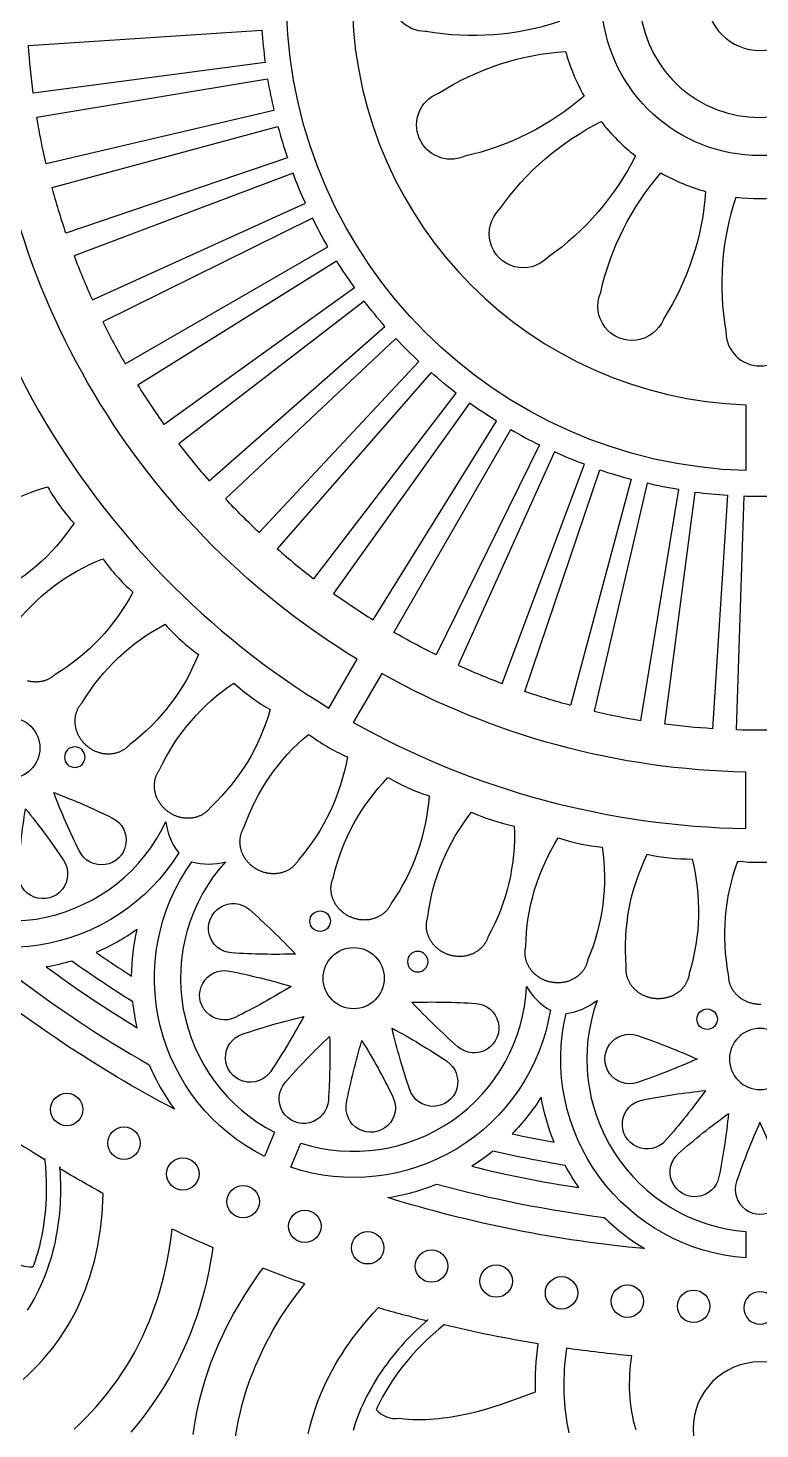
# Model space of a CAD drawing. Extents: x 101 to 1101, y 77 to 2048.
# Drawn here: x 343.6 to 600.8, y 559.7 to 1051.9 of the extents above; entities that cross this region are included whole.
import ezdxf

# ---------------------------------------------------------------- set-up
doc = ezdxf.new("R2010")
doc.units = 0
doc.layers.add('LAYER_01', color=1, linetype='CONTINUOUS')
doc.layers.add('LAYER_03', color=7, linetype='CONTINUOUS')

msp = doc.modelspace()

# ---------------------------------------------------------------- linework, layer by layer
at = {"layer": 'LAYER_01'}
for points in [[(483.21, 1050.81), (483.55, 1050.78, 0.124584), (530.41, 1054.28, -0.06011), (530.41, 1071.28, 0.124584), (483.55, 1074.79), (483.21, 1074.76, 1)], [(426.96, 1039.8), (345.45, 1029.03, -0.016275), (343.79, 1045.72), (425.83, 1051.16, 0.016275)], [(539.02, 1027.98, -0.124584), (497.07, 1006.81), (496.74, 1006.7, -1), (487.58, 1028.83), (487.88, 1028.99, -0.124584), (532.52, 1043.68, 0.06011)], [(430.05, 1022.87), (349.99, 1004.16, -0.016275), (346.7, 1020.6), (427.81, 1034.07, 0.016275)], [(557.05, 1006.97, -0.124584), (526.39, 971.36), (526.13, 971.13, -1), (509.19, 988.07), (509.41, 988.33, -0.124584), (545.03, 1018.99, 0.06011)], [(434.78, 1006.32), (356.94, 979.86, -0.016275), (352.06, 995.9), (431.46, 1017.24, 0.016275)], [(366.24, 956.35), (441.11, 990.32, -0.016275), (436.74, 1000.86), (359.82, 971.84, 0.016275)], [(581.74, 994.46, -0.124584), (567.05, 949.83), (566.89, 949.52, -1), (544.76, 958.68), (544.86, 959.01, -0.124584), (566.04, 1000.96, 0.06011)], [(592.34, 992.35, 0.124584), (588.84, 945.49), (588.87, 945.15, 1), (612.82, 945.15), (612.85, 945.49, 0.124584), (609.34, 992.35, -0.06011)], [(377.8, 933.87), (448.99, 975.01, -0.016275), (443.6, 985.07), (369.89, 948.65, 0.016275)], [(458.32, 960.55), (391.51, 912.63, -0.016275), (382.19, 926.56), (451.97, 970.04, 0.016275)], [(407.24, 892.83), (469.03, 947.07, -0.016275), (461.78, 955.89), (396.59, 905.79, 0.016275)], [(481, 934.71), (424.83, 874.67, -0.016275), (412.97, 886.52), (472.93, 942.77, 0.016275)], [(444.11, 858.33), (494.13, 923.58, -0.016275), (485.3, 930.81), (431.15, 868.96, 0.016275)], [(464.91, 843.95), (508.29, 913.79, -0.016275), (498.8, 920.13), (450.96, 853.26, 0.016275)], [(523.34, 905.44), (487.01, 831.68, -0.016275), (472.22, 839.57), (513.27, 910.81, 0.016275)], [(510.21, 821.64), (539.14, 898.6, -0.016275), (528.59, 902.96), (494.72, 828.04, 0.016275)], [(555.53, 893.34), (534.29, 813.91, -0.016275), (518.24, 818.77), (544.6, 896.65, 0.016275)], [(559, 808.59), (572.35, 889.71, -0.016275), (561.16, 891.93), (542.55, 811.85, 0.016275)], [(589.45, 887.76), (584.12, 805.71, -0.016275), (567.43, 807.34), (578.09, 888.87, 0.016275)], [(600.84, 887.39, 0.007971), (606.43, 887.47), (609.05, 805.3, -0.015943), (592.63, 805.3), (595.25, 887.47, 0.007971)], [(403.51, 831.81, -0.136609), (379.37, 800.14), (379.16, 799.94), (379.01, 799.77), (378.85, 799.61), (378.68, 799.45), (378.51, 799.29), (378.34, 799.14), (378.16, 798.98), (377.98, 798.83), (377.78, 798.69), (377.59, 798.55), (377.39, 798.41), (377.18, 798.28), (376.97, 798.15), (376.75, 798.03), (376.53, 797.91), (376.31, 797.79), (376.08, 797.69), (375.84, 797.58), (375.61, 797.48), (375.36, 797.39), (375.12, 797.31), (374.87, 797.23), (374.61, 797.15), (374.35, 797.09), (374.09, 797.03), (373.83, 796.97), (373.57, 796.93), (373.3, 796.89), (373.03, 796.85), (372.76, 796.83), (372.48, 796.81), (372.21, 796.79), (371.93, 796.79), (371.66, 796.79), (371.38, 796.8), (371.11, 796.82), (370.83, 796.84), (370.55, 796.87), (370.28, 796.91), (370, 796.95), (369.73, 797), (369.46, 797.06), (369.19, 797.12), (368.92, 797.19), (368.65, 797.27), (368.39, 797.35), (368.13, 797.44), (367.87, 797.54), (367.62, 797.64), (367.37, 797.74), (367.12, 797.85), (366.87, 797.97), (366.63, 798.09), (366.4, 798.22), (366.17, 798.35), (365.94, 798.48), (365.71, 798.62), (365.5, 798.76), (365.28, 798.91), (365.07, 799.06), (364.87, 799.21), (364.67, 799.37), (364.47, 799.53), (364.28, 799.69), (364.1, 799.85), (363.91, 800.02), (363.73, 800.19), (363.56, 800.37), (363.38, 800.55), (363.21, 800.74), (363.04, 800.93), (362.87, 801.13), (362.7, 801.33), (362.54, 801.54), (362.38, 801.75), (362.23, 801.97), (362.08, 802.19), (361.93, 802.42), (361.79, 802.65), (361.66, 802.88), (361.53, 803.12), (361.4, 803.36), (361.28, 803.61), (361.16, 803.86), (361.05, 804.11), (360.95, 804.37), (360.85, 804.63), (360.76, 804.89), (360.67, 805.16), (360.59, 805.42), (360.52, 805.69), (360.46, 805.96), (360.4, 806.23), (360.35, 806.5), (360.3, 806.78), (360.26, 807.05), (360.23, 807.33), (360.21, 807.6), (360.19, 807.88), (360.18, 808.15), (360.18, 808.42), (360.19, 808.69), (360.2, 808.96), (360.22, 809.23), (360.24, 809.5), (360.28, 809.76), (360.31, 810.03), (360.36, 810.29), (360.41, 810.54), (360.47, 810.8), (360.54, 811.05), (360.61, 811.3), (360.69, 811.54), (360.77, 811.78), (360.86, 812.02), (360.96, 812.25), (361.06, 812.48), (361.16, 812.7), (361.28, 812.92), (361.39, 813.13), (361.51, 813.34), (361.63, 813.55), (361.76, 813.75), (361.9, 813.94), (362.03, 814.13), (362.17, 814.32), (362.31, 814.5), (362.46, 814.67), (362.61, 814.84), (362.78, 815.07, -0.136609), (391.76, 842.39, 0.054757)], [(428.73, 812.45, -0.136609), (408.04, 778.42), (407.85, 778.21), (407.71, 778.02), (407.57, 777.85), (407.43, 777.67), (407.27, 777.49), (407.12, 777.32), (406.95, 777.15), (406.79, 776.99), (406.61, 776.82), (406.43, 776.66), (406.25, 776.5), (406.06, 776.35), (405.86, 776.2), (405.66, 776.05), (405.45, 775.91), (405.24, 775.78), (405.02, 775.64), (404.8, 775.52), (404.57, 775.39), (404.34, 775.28), (404.1, 775.17), (403.86, 775.06), (403.62, 774.96), (403.37, 774.87), (403.12, 774.78), (402.86, 774.7), (402.6, 774.63), (402.34, 774.56), (402.07, 774.5), (401.81, 774.44), (401.54, 774.39), (401.27, 774.35), (400.99, 774.32), (400.72, 774.29), (400.44, 774.27), (400.17, 774.26), (399.89, 774.25), (399.61, 774.25), (399.33, 774.26), (399.05, 774.28), (398.78, 774.3), (398.5, 774.33), (398.23, 774.36), (397.95, 774.41), (397.68, 774.45), (397.41, 774.51), (397.14, 774.57), (396.87, 774.64), (396.61, 774.71), (396.35, 774.79), (396.09, 774.87), (395.84, 774.96), (395.59, 775.06), (395.34, 775.16), (395.09, 775.27), (394.85, 775.38), (394.61, 775.49), (394.38, 775.61), (394.15, 775.73), (393.93, 775.86), (393.71, 775.99), (393.49, 776.12), (393.28, 776.26), (393.08, 776.4), (392.88, 776.54), (392.68, 776.69), (392.48, 776.84), (392.28, 777), (392.09, 777.17), (391.9, 777.33), (391.71, 777.51), (391.52, 777.69), (391.34, 777.87), (391.15, 778.06), (390.98, 778.26), (390.8, 778.46), (390.63, 778.66), (390.46, 778.87), (390.29, 779.09), (390.13, 779.31), (389.98, 779.53), (389.83, 779.76), (389.68, 779.99), (389.54, 780.23), (389.4, 780.47), (389.27, 780.71), (389.15, 780.96), (389.03, 781.21), (388.92, 781.46), (388.81, 781.72), (388.71, 781.98), (388.62, 782.24), (388.53, 782.5), (388.45, 782.77), (388.38, 783.04), (388.31, 783.31), (388.25, 783.58), (388.2, 783.85), (388.15, 784.12), (388.12, 784.39), (388.09, 784.66), (388.06, 784.93), (388.05, 785.2), (388.04, 785.47), (388.04, 785.74), (388.04, 786), (388.05, 786.27), (388.07, 786.53), (388.1, 786.8), (388.13, 787.05), (388.17, 787.31), (388.22, 787.56), (388.27, 787.82), (388.33, 788.06), (388.39, 788.31), (388.46, 788.55), (388.54, 788.78), (388.62, 789.02), (388.71, 789.25), (388.8, 789.47), (388.9, 789.69), (389, 789.91), (389.1, 790.12), (389.22, 790.33), (389.33, 790.53), (389.45, 790.73), (389.57, 790.92), (389.7, 791.11), (389.83, 791.3), (389.98, 791.55, -0.136609), (415.95, 821.74, 0.054757)], [(455.84, 795.83, -0.136609), (438.82, 759.83), (438.65, 759.59), (438.54, 759.4), (438.41, 759.2), (438.29, 759.01), (438.16, 758.82), (438.02, 758.64), (437.87, 758.45), (437.72, 758.27), (437.57, 758.09), (437.4, 757.91), (437.24, 757.73), (437.06, 757.56), (436.88, 757.39), (436.7, 757.22), (436.51, 757.06), (436.31, 756.9), (436.11, 756.75), (435.9, 756.6), (435.69, 756.45), (435.47, 756.31), (435.24, 756.18), (435.02, 756.05), (434.78, 755.92), (434.55, 755.8), (434.3, 755.69), (434.06, 755.58), (433.81, 755.48), (433.55, 755.39), (433.3, 755.3), (433.04, 755.22), (432.77, 755.14), (432.51, 755.07), (432.24, 755.01), (431.97, 754.95), (431.7, 754.91), (431.42, 754.86), (431.15, 754.83), (430.87, 754.8), (430.59, 754.78), (430.32, 754.77), (430.04, 754.76), (429.76, 754.76), (429.48, 754.77), (429.21, 754.78), (428.93, 754.8), (428.66, 754.82), (428.38, 754.86), (428.11, 754.9), (427.84, 754.94), (427.57, 754.99), (427.31, 755.05), (427.04, 755.11), (426.78, 755.18), (426.53, 755.25), (426.27, 755.33), (426.02, 755.42), (425.77, 755.51), (425.53, 755.6), (425.29, 755.7), (425.05, 755.8), (424.82, 755.91), (424.59, 756.02), (424.37, 756.13), (424.15, 756.25), (423.94, 756.37), (423.72, 756.5), (423.51, 756.63), (423.3, 756.77), (423.09, 756.91), (422.88, 757.06), (422.67, 757.21), (422.47, 757.37), (422.27, 757.53), (422.06, 757.7), (421.87, 757.88), (421.67, 758.06), (421.48, 758.24), (421.29, 758.44), (421.1, 758.63), (420.92, 758.83), (420.74, 759.04), (420.57, 759.25), (420.4, 759.47), (420.23, 759.69), (420.07, 759.91), (419.92, 760.14), (419.77, 760.37), (419.62, 760.61), (419.49, 760.85), (419.35, 761.1), (419.23, 761.34), (419.11, 761.59), (418.99, 761.85), (418.88, 762.1), (418.78, 762.36), (418.69, 762.62), (418.6, 762.88), (418.52, 763.15), (418.45, 763.41), (418.38, 763.68), (418.32, 763.94), (418.27, 764.21), (418.23, 764.48), (418.19, 764.74), (418.16, 765.01), (418.14, 765.28), (418.12, 765.54), (418.11, 765.81), (418.11, 766.07), (418.12, 766.33), (418.13, 766.59), (418.15, 766.85), (418.17, 767.1), (418.21, 767.35), (418.24, 767.6), (418.29, 767.85), (418.34, 768.09), (418.4, 768.33), (418.46, 768.57), (418.53, 768.8), (418.6, 769.03), (418.68, 769.26), (418.76, 769.48), (418.85, 769.7), (418.95, 769.91), (419.04, 770.12), (419.15, 770.33), (419.25, 770.53), (419.36, 770.73), (419.49, 770.99, -0.136609), (442.16, 803.74, 0.054757)], [(484.54, 782.14, -0.136609), (471.38, 744.55), (471.23, 744.3), (471.14, 744.09), (471.04, 743.89), (470.93, 743.69), (470.82, 743.48), (470.7, 743.28), (470.58, 743.08), (470.45, 742.88), (470.31, 742.69), (470.17, 742.49), (470.02, 742.3), (469.86, 742.11), (469.7, 741.92), (469.54, 741.74), (469.36, 741.56), (469.18, 741.38), (469, 741.21), (468.81, 741.03), (468.61, 740.87), (468.41, 740.71), (468.2, 740.55), (467.99, 740.39), (467.77, 740.25), (467.54, 740.1), (467.32, 739.97), (467.08, 739.83), (466.84, 739.71), (466.6, 739.59), (466.36, 739.47), (466.11, 739.36), (465.85, 739.26), (465.59, 739.16), (465.33, 739.07), (465.07, 738.99), (464.81, 738.91), (464.54, 738.84), (464.27, 738.78), (464, 738.72), (463.72, 738.67), (463.45, 738.63), (463.17, 738.59), (462.9, 738.56), (462.62, 738.54), (462.34, 738.52), (462.07, 738.52), (461.79, 738.51), (461.51, 738.52), (461.24, 738.53), (460.97, 738.54), (460.7, 738.57), (460.43, 738.6), (460.16, 738.63), (459.89, 738.67), (459.63, 738.72), (459.37, 738.77), (459.11, 738.83), (458.85, 738.89), (458.6, 738.96), (458.35, 739.03), (458.11, 739.11), (457.86, 739.19), (457.63, 739.28), (457.39, 739.37), (457.16, 739.46), (456.93, 739.56), (456.71, 739.66), (456.48, 739.77), (456.26, 739.89), (456.04, 740.01), (455.81, 740.13), (455.59, 740.26), (455.37, 740.4), (455.15, 740.54), (454.93, 740.69), (454.72, 740.84), (454.5, 741), (454.29, 741.16), (454.08, 741.33), (453.88, 741.51), (453.68, 741.69), (453.48, 741.88), (453.28, 742.07), (453.09, 742.27), (452.9, 742.47), (452.72, 742.68), (452.54, 742.89), (452.37, 743.1), (452.2, 743.32), (452.04, 743.55), (451.88, 743.78), (451.73, 744.01), (451.58, 744.25), (451.44, 744.49), (451.31, 744.73), (451.18, 744.98), (451.06, 745.23), (450.95, 745.48), (450.84, 745.73), (450.74, 745.99), (450.65, 746.24), (450.56, 746.5), (450.48, 746.76), (450.41, 747.02), (450.34, 747.29), (450.29, 747.55), (450.24, 747.81), (450.19, 748.07), (450.16, 748.33), (450.13, 748.59), (450.11, 748.85), (450.09, 749.11), (450.08, 749.37), (450.08, 749.63), (450.09, 749.88), (450.1, 750.13), (450.12, 750.38), (450.14, 750.63), (450.17, 750.88), (450.21, 751.12), (450.26, 751.36), (450.31, 751.59), (450.36, 751.83), (450.42, 752.06), (450.49, 752.28), (450.56, 752.51), (450.63, 752.72), (450.71, 752.94), (450.8, 753.15), (450.89, 753.36), (450.98, 753.63, -0.136609), (470.1, 788.57, 0.054757)], [(352.67, 783.31, -0.024062), (373.28, 774.32, -1.39346), (361.66, 762.7, -0.024062)], [(392.06, 773.03, 0.136866), (396.56, 762.1, -0.461775), (291.16, 746.03), (297.68, 752.55, 0.493474)], [(342.74, 777.58, -0.024062), (356.1, 759.49, -1.39346), (340.23, 755.23, -0.024062)], [(514.51, 771.52, -0.136609), (505.35, 732.76), (505.23, 732.5), (505.16, 732.28), (505.08, 732.07), (505, 731.86), (504.91, 731.64), (504.81, 731.43), (504.71, 731.22), (504.6, 731.01), (504.48, 730.8), (504.36, 730.59), (504.24, 730.38), (504.1, 730.18), (503.96, 729.97), (503.81, 729.77), (503.66, 729.57), (503.5, 729.38), (503.33, 729.19), (503.16, 729), (502.98, 728.81), (502.8, 728.63), (502.61, 728.45), (502.41, 728.27), (502.21, 728.1), (502, 727.94), (501.79, 727.78), (501.57, 727.62), (501.35, 727.47), (501.12, 727.32), (500.89, 727.18), (500.65, 727.05), (500.41, 726.92), (500.16, 726.8), (499.91, 726.68), (499.66, 726.57), (499.4, 726.47), (499.15, 726.37), (498.88, 726.28), (498.62, 726.19), (498.35, 726.11), (498.08, 726.04), (497.81, 725.98), (497.54, 725.92), (497.27, 725.87), (497, 725.82), (496.72, 725.79), (496.45, 725.75), (496.17, 725.73), (495.9, 725.71), (495.63, 725.7), (495.35, 725.69), (495.08, 725.69), (494.81, 725.7), (494.54, 725.71), (494.27, 725.73), (494.01, 725.76), (493.75, 725.79), (493.49, 725.82), (493.23, 725.86), (492.97, 725.91), (492.72, 725.96), (492.47, 726.02), (492.23, 726.08), (491.98, 726.15), (491.74, 726.21), (491.51, 726.29), (491.27, 726.37), (491.04, 726.45), (490.8, 726.54), (490.57, 726.64), (490.33, 726.74), (490.1, 726.85), (489.87, 726.96), (489.63, 727.08), (489.4, 727.2), (489.17, 727.33), (488.94, 727.47), (488.71, 727.61), (488.49, 727.76), (488.27, 727.91), (488.05, 728.07), (487.83, 728.23), (487.61, 728.4), (487.4, 728.58), (487.2, 728.76), (486.99, 728.95), (486.79, 729.14), (486.6, 729.34), (486.41, 729.54), (486.22, 729.74), (486.04, 729.96), (485.87, 730.17), (485.7, 730.39), (485.53, 730.62), (485.37, 730.84), (485.22, 731.07), (485.08, 731.31), (484.94, 731.55), (484.8, 731.79), (484.68, 732.03), (484.56, 732.28), (484.44, 732.53), (484.34, 732.78), (484.24, 733.03), (484.15, 733.28), (484.06, 733.54), (483.98, 733.79), (483.91, 734.05), (483.85, 734.31), (483.79, 734.56), (483.75, 734.82), (483.7, 735.07), (483.67, 735.33), (483.64, 735.58), (483.62, 735.84), (483.61, 736.09), (483.6, 736.34), (483.6, 736.59), (483.6, 736.84), (483.62, 737.08), (483.63, 737.32), (483.66, 737.56), (483.69, 737.8), (483.72, 738.04), (483.77, 738.27), (483.81, 738.5), (483.86, 738.72), (483.92, 738.94), (483.98, 739.16), (484.05, 739.38), (484.11, 739.66, -0.136609), (499.48, 776.41, 0.054757)], [(545.43, 764.09, -0.136609), (540.37, 724.59), (540.28, 724.31), (540.23, 724.09), (540.18, 723.87), (540.11, 723.65), (540.05, 723.43), (539.97, 723.21), (539.89, 722.99), (539.81, 722.76), (539.71, 722.54), (539.62, 722.32), (539.51, 722.1), (539.4, 721.89), (539.28, 721.67), (539.15, 721.45), (539.02, 721.24), (538.88, 721.03), (538.74, 720.82), (538.59, 720.61), (538.43, 720.41), (538.27, 720.21), (538.09, 720.01), (537.92, 719.82), (537.73, 719.63), (537.55, 719.44), (537.35, 719.26), (537.15, 719.08), (536.94, 718.91), (536.73, 718.74), (536.51, 718.57), (536.29, 718.42), (536.07, 718.26), (535.83, 718.11), (535.6, 717.97), (535.36, 717.84), (535.11, 717.71), (534.87, 717.58), (534.62, 717.46), (534.36, 717.35), (534.1, 717.25), (533.85, 717.15), (533.58, 717.05), (533.32, 716.97), (533.05, 716.89), (532.79, 716.82), (532.52, 716.75), (532.25, 716.69), (531.98, 716.64), (531.71, 716.59), (531.44, 716.55), (531.17, 716.51), (530.9, 716.49), (530.63, 716.47), (530.36, 716.45), (530.09, 716.44), (529.82, 716.44), (529.56, 716.44), (529.3, 716.45), (529.04, 716.46), (528.78, 716.48), (528.52, 716.51), (528.27, 716.54), (528.02, 716.57), (527.77, 716.61), (527.52, 716.65), (527.28, 716.7), (527.04, 716.76), (526.8, 716.82), (526.55, 716.88), (526.31, 716.95), (526.06, 717.03), (525.82, 717.11), (525.58, 717.2), (525.33, 717.29), (525.09, 717.39), (524.85, 717.5), (524.6, 717.61), (524.36, 717.72), (524.12, 717.85), (523.89, 717.98), (523.65, 718.11), (523.42, 718.25), (523.19, 718.4), (522.96, 718.55), (522.73, 718.71), (522.51, 718.88), (522.29, 719.05), (522.08, 719.22), (521.87, 719.4), (521.66, 719.59), (521.46, 719.78), (521.26, 719.98), (521.07, 720.18), (520.89, 720.38), (520.7, 720.59), (520.53, 720.81), (520.36, 721.02), (520.19, 721.25), (520.04, 721.47), (519.89, 721.7), (519.74, 721.93), (519.6, 722.17), (519.47, 722.41), (519.35, 722.65), (519.23, 722.89), (519.12, 723.13), (519.01, 723.38), (518.92, 723.63), (518.83, 723.88), (518.74, 724.13), (518.67, 724.38), (518.6, 724.63), (518.54, 724.88), (518.48, 725.13), (518.44, 725.38), (518.4, 725.63), (518.36, 725.87), (518.34, 726.12), (518.32, 726.37), (518.3, 726.61), (518.29, 726.86), (518.29, 727.1), (518.3, 727.34), (518.31, 727.57), (518.33, 727.81), (518.35, 728.04), (518.38, 728.27), (518.41, 728.5), (518.45, 728.72), (518.5, 728.94), (518.53, 729.23, -0.136609), (529.97, 767.38, 0.054757)], [(401.22, 758.98, 0.136866), (413.04, 759.01, 0.493474), (430.24, 663.97), (426.71, 655.46, -0.461775)], [(576.96, 759.94, -0.136609), (576.05, 720.12), (575.99, 719.83), (575.97, 719.61), (575.93, 719.39), (575.9, 719.16), (575.85, 718.93), (575.8, 718.7), (575.75, 718.48), (575.68, 718.25), (575.61, 718.02), (575.54, 717.79), (575.46, 717.56), (575.37, 717.33), (575.27, 717.1), (575.17, 716.88), (575.06, 716.65), (574.95, 716.43), (574.82, 716.2), (574.69, 715.98), (574.56, 715.76), (574.42, 715.55), (574.27, 715.33), (574.11, 715.12), (573.95, 714.91), (573.78, 714.71), (573.61, 714.5), (573.43, 714.31), (573.24, 714.11), (573.05, 713.92), (572.85, 713.74), (572.64, 713.56), (572.43, 713.38), (572.22, 713.21), (572, 713.04), (571.77, 712.88), (571.54, 712.73), (571.31, 712.58), (571.07, 712.43), (570.83, 712.3), (570.59, 712.16), (570.34, 712.04), (570.09, 711.92), (569.84, 711.8), (569.58, 711.7), (569.32, 711.6), (569.06, 711.5), (568.8, 711.42), (568.54, 711.33), (568.27, 711.26), (568.01, 711.19), (567.74, 711.13), (567.48, 711.07), (567.21, 711.02), (566.95, 710.98), (566.68, 710.94), (566.42, 710.91), (566.15, 710.89), (565.89, 710.87), (565.63, 710.85), (565.37, 710.85), (565.11, 710.84), (564.86, 710.85), (564.6, 710.86), (564.35, 710.87), (564.1, 710.89), (563.86, 710.91), (563.61, 710.94), (563.36, 710.97), (563.12, 711.01), (562.87, 711.06), (562.62, 711.11), (562.36, 711.16), (562.11, 711.22), (561.86, 711.29), (561.61, 711.36), (561.35, 711.44), (561.1, 711.53), (560.85, 711.62), (560.6, 711.72), (560.35, 711.82), (560.1, 711.93), (559.86, 712.05), (559.61, 712.17), (559.37, 712.3), (559.13, 712.43), (558.89, 712.57), (558.65, 712.72), (558.42, 712.87), (558.19, 713.03), (557.97, 713.19), (557.75, 713.36), (557.53, 713.54), (557.32, 713.72), (557.11, 713.9), (556.91, 714.09), (556.71, 714.28), (556.52, 714.48), (556.34, 714.69), (556.16, 714.9), (555.98, 715.11), (555.81, 715.32), (555.65, 715.54), (555.5, 715.77), (555.35, 715.99), (555.2, 716.22), (555.07, 716.45), (554.94, 716.69), (554.82, 716.92), (554.7, 717.16), (554.59, 717.4), (554.49, 717.64), (554.4, 717.88), (554.31, 718.12), (554.23, 718.37), (554.16, 718.61), (554.09, 718.85), (554.03, 719.1), (553.98, 719.34), (553.93, 719.58), (553.89, 719.83), (553.86, 720.07), (553.83, 720.31), (553.82, 720.55), (553.8, 720.78), (553.79, 721.02), (553.79, 721.25), (553.8, 721.48), (553.81, 721.71), (553.82, 721.94), (553.84, 722.16), (553.85, 722.46, -0.136609), (561.24, 761.59, 0.054757)], [(437.61, 726.55, -0.024062), (415.13, 726.97, -1.39346), (421.42, 742.15, -0.024062)], [(367.53, 727.15, 0.009198), (380.04, 718.79, -0.052907), (381.92, 735.15, -0.052907)], [(350.04, 722.03, 0.022725), (382, 700.67, -0.029452), (380.48, 709.73, -0.015532), (358.99, 724.09, -0.029452)], [(336.34, 720.94, 0.034747), (386.23, 687.6, 0.057397), (395.04, 672.07, -0.052173), (318.62, 723.13, 0.057397)], [(436.12, 715.19, -0.024062), (416.43, 704.31, -1.39346), (414.29, 720.6, -0.024062)], [(518.83, 715.19, 0.136866), (527.17, 706.81, -0.461775), (435.95, 651.64), (439.48, 660.15, 0.493474)], [(478.51, 709.61, -0.024062), (500.99, 709.19, -1.39346), (494.7, 694.01, -0.024062)], [(532.68, 705.72, 0.136866), (543.59, 710.26, 0.493474), (595.84, 629.04), (595.84, 619.83, -0.461775)], [(440.5, 704.61, -0.024062), (428.89, 685.34, -1.39346), (418.89, 698.38, -0.024062)], [(471.53, 700.52, -0.024062), (490.8, 688.91, -1.39346), (477.76, 678.91, -0.024062)], [(449.59, 697.63, -0.024062), (449.17, 675.15, -1.39346), (433.99, 681.44, -0.024062)], [(460.95, 696.14, -0.024062), (471.83, 676.45, -1.39346), (455.54, 674.31, -0.024062)], [(578.71, 689.68, -0.024062), (557.77, 681.46, -1.39346), (557.77, 697.9, -0.024062)], [(513.73, 663.41, 0.009198), (528.48, 660.48, -0.052907), (523.97, 676.31, -0.052907)], [(581.67, 678.61, -0.024062), (567.65, 661.03, -1.39346), (559.44, 675.26, -0.024062)], [(589.77, 670.51, -0.024062), (586.42, 648.27, -1.39346), (572.19, 656.49, -0.024062)], [(592.62, 646.61, 1.39346), (609.06, 646.61, 0.024062), (600.84, 667.55, 0.024062)], [(499.53, 651.99, 0.022725), (537.23, 644.49, -0.029452), (532.36, 652.28, -0.015532), (507.01, 657.32, -0.029452)], [(487.3, 645.74, 0.034747), (546.14, 634.03, 0.057397), (560.23, 623.06, -0.052173), (470.09, 640.99, 0.057397)], [(489.8, 596.27), (490.03, 596.45), (487.97, 594.77), (485.96, 593.03), (483.98, 591.21), (482.05, 589.33), (480.17, 587.38), (478.35, 585.37), (476.59, 583.3), (474.9, 581.18), (473.28, 579.02), (471.74, 576.79), (470.28, 574.53), (469.57, 573.39), (468.89, 572.23), (468.24, 571.06), (467.61, 569.89), (467, 568.7), (465.97, 566.57, 0.257322), (474.12, 563.47), (475.8, 563.29), (477.31, 563.18), (478.82, 563.1), (480.34, 563.07), (481.86, 563.07), (483.37, 563.1), (484.89, 563.17), (486.41, 563.27), (487.93, 563.41), (489.45, 563.58), (490.96, 563.78), (492.48, 564), (495.5, 564.54), (498.51, 565.18), (501.51, 565.91), (504.49, 566.72), (507.46, 567.61), (510.4, 568.56), (516.22, 570.6), (521.94, 572.77, -0.041587), (522.92, 589.61), (522.92, 589.61, -0.017616)]]:
    msp.add_lwpolyline(points, format="xyb", close=True, dxfattribs=at)
for points in [[(316.48, 869.98, -0.136609), (350.51, 890.68, 0.054757), (359.8, 877.89, -0.136609), (329.61, 851.92)], [(338.19, 841.32, -0.136609), (369.87, 865.45, 0.054757), (380.45, 853.71, -0.136609), (353.13, 824.72), (352.9, 824.55), (352.73, 824.4), (352.55, 824.25), (352.37, 824.11), (352.19, 823.97), (352, 823.84), (351.81, 823.7), (351.61, 823.58), (351.4, 823.45), (351.19, 823.33), (350.98, 823.22), (350.76, 823.11), (350.54, 823), (350.31, 822.9), (350.08, 822.81), (349.84, 822.72), (349.6, 822.63), (349.36, 822.55), (349.11, 822.48), (348.86, 822.42), (348.6, 822.36), (348.35, 822.3), (348.09, 822.26), (347.82, 822.22), (347.56, 822.18), (347.29, 822.16), (347.02, 822.14), (346.75, 822.13), (346.48, 822.12), (346.21, 822.12), (345.93, 822.13), (345.66, 822.15), (345.38, 822.17), (345.11, 822.2), (344.84, 822.24), (344.56, 822.29), (344.29, 822.34), (344.02, 822.4), (343.75, 822.46), (343.48, 822.54)], [(608.74, 759.1, -0.054769), (592.94, 759.1, 0.136609), (589.68, 719.41), (589.7, 719.12), (589.71, 718.89), (589.72, 718.66), (589.73, 718.43), (589.75, 718.2), (589.78, 717.97), (589.81, 717.74), (589.85, 717.51), (589.89, 717.27), (589.94, 717.03), (590, 716.8), (590.06, 716.56), (590.13, 716.32), (590.21, 716.09), (590.3, 715.85), (590.39, 715.62), (590.49, 715.38), (590.59, 715.15), (590.7, 714.92), (590.82, 714.69), (590.95, 714.46), (591.08, 714.23), (591.22, 714.01), (591.37, 713.78), (591.52, 713.57), (591.68, 713.35), (591.85, 713.14), (592.02, 712.93), (592.2, 712.72), (592.38, 712.52), (592.57, 712.32), (592.77, 712.13), (592.97, 711.94), (593.17, 711.76), (593.38, 711.58), (593.6, 711.41), (593.82, 711.24), (594.05, 711.08), (594.28, 710.92), (594.51, 710.77), (594.75, 710.63), (594.99, 710.49), (595.23, 710.35), (595.48, 710.23), (595.73, 710.11), (595.98, 709.99), (596.23, 709.88), (596.48, 709.78), (596.74, 709.68), (597, 709.59), (597.26, 709.51), (597.52, 709.43), (597.78, 709.36), (598.04, 709.3), (598.3, 709.24), (598.56, 709.19), (598.81, 709.14), (599.07, 709.1), (599.33, 709.07), (599.59, 709.04), (599.84, 709.01), (600.09, 709), (600.34, 708.98), (600.59, 708.97), (600.84, 708.97), (601.09, 708.97)], [(321.35, 673.1, 0.017616), (349.48, 654.39), (349.45, 654.68), (349.72, 652.04), (349.91, 649.38), (350.02, 646.69), (350.05, 644), (350, 641.3), (349.87, 638.59), (349.65, 635.89), (349.35, 633.19), (348.96, 630.51), (348.48, 627.85), (347.92, 625.22), (347.6, 623.91), (347.26, 622.61), (346.91, 621.32), (346.52, 620.05), (346.12, 618.78), (345.33, 616.54, -0.257322), (337.38, 620.11)], [(341.87, 577.12), (343.63, 578.73), (345.35, 580.39), (347.04, 582.12), (348.68, 583.89), (350.29, 585.74), (351.84, 587.63), (353.34, 589.59), (354.79, 591.6), (356.12, 593.59), (357.4, 595.62), (358.57, 597.63), (359.68, 599.67), (360.73, 601.74), (361.73, 603.85), (362.8, 606.31), (363.79, 608.81), (364.58, 610.95), (365.31, 613.12), (365.98, 615.3), (366.6, 617.5), (367.16, 619.69), (367.67, 621.89), (368.13, 624.11), (368.54, 626.34), (368.9, 628.56), (369.21, 630.79), (369.47, 633.03), (369.68, 635.27), (369.84, 637.51), (369.96, 639.74), (370.04, 642.43, -0.009156), (354.8, 651.16), (354.76, 651.78), (354.96, 648.53), (355.05, 645.25), (355.05, 643.61), (355.03, 641.96), (354.97, 640.31), (354.89, 638.66), (354.77, 637.02), (354.63, 635.37), (354.45, 633.72), (354.25, 632.08), (354.01, 630.44), (353.75, 628.8), (353.45, 627.18), (353.12, 625.56), (352.76, 623.94), (352.37, 622.34), (351.94, 620.75), (351.48, 619.17), (350.99, 617.6), (350.47, 616.04), (349.91, 614.5), (349.32, 612.98), (348.69, 611.47), (348.03, 609.98), (347.34, 608.5), (346.61, 607.05), (345.85, 605.62), (345.05, 604.21), (344.22, 602.82), (343.35, 601.46)], [(359.87, 559.69), (361.33, 561.06), (362.77, 562.46), (364.19, 563.88), (365.57, 565.33), (367.6, 567.55), (369.56, 569.81), (371.49, 572.18), (373.36, 574.61), (375.15, 577.09), (376.87, 579.63), (378.48, 582.17), (379.82, 584.43), (381.11, 586.73), (382.45, 589.28), (383.72, 591.87), (384.58, 593.71), (385.4, 595.57), (386.16, 597.38), (386.88, 599.2), (388.24, 602.89), (389.11, 605.49), (389.92, 608.11), (390.67, 610.74), (391.36, 613.4), (391.98, 616.01), (392.53, 618.64), (393.04, 621.27), (393.48, 623.92), (393.92, 626.96), (394.29, 630, 0.008194), (408.58, 623.47), (408.2, 621), (407.78, 618.54), (407.14, 615.17), (406.41, 611.82), (405.59, 608.49), (404.7, 605.19), (403.83, 602.26), (402.89, 599.36), (401.88, 596.48), (400.81, 593.63), (399.44, 590.24), (397.96, 586.9), (396.51, 583.86), (394.98, 580.85), (393.32, 577.81), (391.56, 574.82), (390.44, 573), (389.28, 571.21), (387.04, 567.93), (384.69, 564.73), (382.27, 561.64), (379.74, 558.64)], [(416.5, 556.74), (416.99, 559.76), (417.57, 562.77), (418.23, 565.71), (418.88, 568.26), (419.59, 570.79), (420.45, 573.54), (421.38, 576.27), (422.08, 578.18), (422.81, 580.07), (423.55, 581.89), (424.33, 583.69), (425.97, 587.26), (427.2, 589.71), (428.48, 592.14), (429.81, 594.53), (431.2, 596.9), (432.61, 599.18), (434.08, 601.43), (435.59, 603.65), (437.14, 605.83), (438.98, 608.29), (440.87, 610.7, -0.008194), (426.15, 616.19), (424.67, 614.18), (423.22, 612.14), (421.3, 609.31), (419.45, 606.42), (417.67, 603.49), (415.97, 600.52), (414.51, 597.84), (413.12, 595.12), (411.8, 592.37), (410.54, 589.6), (409.12, 586.23), (407.8, 582.83), (406.67, 579.65), (405.63, 576.44), (404.66, 573.12), (403.78, 569.76), (403.29, 567.68), (402.84, 565.59), (402.1, 561.69), (401.5, 557.77)], [(442.11, 557.97), (442.65, 560.31), (443.24, 562.56), (443.9, 564.79), (444.62, 567), (445.4, 569.19), (446.39, 571.69), (447.45, 574.16), (448.41, 576.23), (449.43, 578.27), (450.49, 580.29), (451.61, 582.28), (452.76, 584.23), (453.96, 586.15), (455.2, 588.05), (456.49, 589.91), (457.81, 591.74), (459.17, 593.53), (460.57, 595.3), (462, 597.03), (463.46, 598.73), (464.96, 600.39), (466.81, 602.35, 0.009156), (483.76, 597.75), (484.22, 598.15), (481.78, 595.99), (479.4, 593.74), (478.24, 592.58), (477.09, 591.4), (475.97, 590.2), (474.86, 588.97), (473.78, 587.72), (472.71, 586.45), (471.67, 585.17), (470.65, 583.86), (469.66, 582.53), (468.69, 581.19), (467.75, 579.83), (466.84, 578.45), (465.95, 577.06), (465.1, 575.64), (464.27, 574.22), (463.48, 572.78), (462.72, 571.32), (461.99, 569.85), (461.29, 568.37), (460.63, 566.87), (460.01, 565.36), (459.42, 563.84), (458.87, 562.31), (458.36, 560.77), (457.88, 559.21)], [(557.3, 559.38), (557.06, 560.16), (556.84, 560.94), (556.44, 562.52), (556.1, 564.11), (555.8, 565.72), (555.55, 567.34), (555.36, 568.97), (555.2, 570.61), (555.1, 572.25), (555.04, 573.9), (555.03, 575.55), (555.05, 577.19), (555.12, 578.84), (555.23, 580.48), (555.37, 582.12), (555.55, 583.74), (555.77, 585.36, -0.012057), (532.81, 588.09), (532.45, 585.18), (532.18, 582.26), (532.06, 580.6), (531.98, 578.94), (531.93, 577.28), (531.91, 575.62), (531.92, 573.93), (531.96, 572.24), (532.04, 570.53), (532.16, 568.82), (532.31, 567.08), (532.5, 565.34), (532.73, 563.61), (533, 561.89), (533.32, 560.12), (533.68, 558.36)]]:
    msp.add_lwpolyline(points, format="xyb", dxfattribs=at)
at = {"layer": 'LAYER_01', "extrusion": (0, 0, -1)}
for centre, radius in [((-600.84, 1062.78), 18.82), ((-360.04, 795.72), 3.61), ((-480.57, 723.9), 3.61), ((-600.84, 689.68), 10.75), ((-600.84, 602.24), 5.69), ((-600.84, 559.73), 23.52)]:
    msp.add_circle(centre, radius, dxfattribs=at)
at = {"layer": 'LAYER_01'}
for centre, radius in [((337.02, 798.96), 10.75), ((446.26, 738.11), 3.61), ((458.06, 718.08), 10.75), ((582.27, 703.67), 3.61), ((357.23, 671.95), 5.69), ((377.34, 660.11), 5.69), ((398.02, 649.31), 5.69), ((419.22, 639.57), 5.69), ((440.89, 630.91), 5.69), ((462.97, 623.36), 5.69), ((485.4, 616.94), 5.69), ((508.13, 611.67), 5.69), ((531.1, 607.55), 5.69), ((554.25, 604.61), 5.69), ((577.51, 602.83), 5.69)]:
    msp.add_circle(centre, radius, dxfattribs=at)
at = {"layer": 'LAYER_03'}
for points in [[(449.29, 812.99), (459.29, 830.13, -0.256896), (328.55, 1057.78), (308.71, 1057.78, 0.257561)], [(434.44, 1057.78), (457.59, 1057.78, 0.393921), (595.84, 919.53), (595.84, 896.38, -0.396725)], [(642.88, 1057.78), (656.33, 1057.78, -0.913948), (545.35, 1057.78), (558.8, 1057.78, 0.888113)], [(595.84, 770.65), (595.84, 790.5, -0.123502), (467.92, 825.09), (457.92, 807.95, 0.124135)]]:
    msp.add_lwpolyline(points, format="xyb", close=True, dxfattribs=at)

doc.saveas('drawing.dxf')
